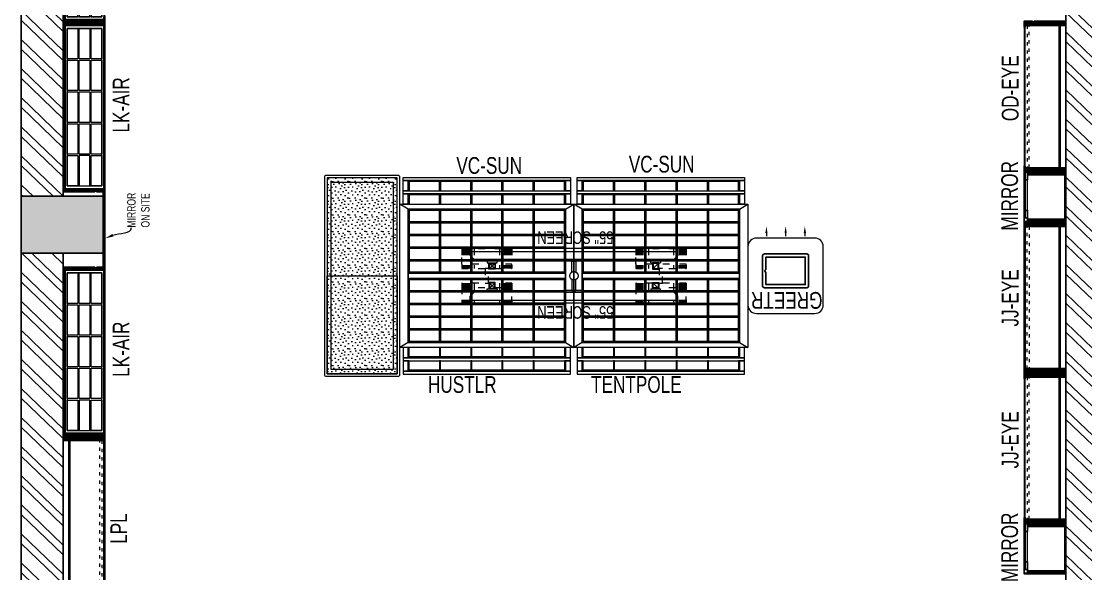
# Model space of a CAD drawing. Header units: feet. Extents: x 10026554 to 10036195, y -6281086 to -6268964.
# Drawn here: x 10026554 to 10032913, y -6277776 to -6274476 of the extents above; entities that cross this region are included whole.
import ezdxf
from ezdxf import colors
from ezdxf.entities.mleader import LeaderData, LeaderLine
from ezdxf.math import Vec2, Vec3

# ---------------------------------------------------------------- set-up
doc = ezdxf.new("R2010")
doc.units = ezdxf.units.FT
doc.header["$LTSCALE"] = 33
doc.header["$MEASUREMENT"] = 0
for name, pattern in [('ACAD_ISO03W100', [30, 12, -18]), ('DASHDOT2', [0.5, 0.25, -0.125, 0, -0.125]), ('HIDDEN2', [4.7625, 3.175, -1.5875])]:
    doc.linetypes.add(name, pattern=pattern)
doc.layers.add('A-WALL', color=1, linetype='Continuous')
doc.layers.add('column', color=10, linetype='Continuous')
for name, color, linetype, lineweight in [('A-WALL HATCH', 251, 'Continuous', 0), ('column hatch', 5, 'Continuous', 0), ('LENS-DIM', 252, 'Continuous', 5), ('LENS-HATCH', 251, 'Continuous', 5), ('LENS-PARTITION', 21, 'Continuous', 25), ('LENS-TEXT', 31, 'Continuous', 5), ('LENS_DIMENSION', 193, 'Continuous', 0), ('LENS_TEXT', 31, 'Continuous', 5), ('LK-EQPMT', 3, 'Continuous', 18), ('LK-FF&E FLOOR', 1, 'Continuous', 9), ('LK-FF&E WALL', 1, 'Continuous', 9), ('LK-IT', 3, 'Continuous', 18), ('LN-ELEVATION-1', 81, 'Continuous', 25), ('LN-ELEVATION-2', 103, 'Continuous', 20), ('LN-ELEVATION-3', 125, 'Continuous', 18), ('LN-ELEVATION-4', 145, 'Continuous', 13), ('LN-ELEVATION-5', 167, 'Continuous', 5), ('LN-HATCH', 251, 'Continuous', 0), ('PLANO-TXT', 252, 'Continuous', 5)]:
    doc.layers.add(name, color=color, linetype=linetype, lineweight=lineweight)
doc.styles.add('LK TXT', font='GILC____.TTF', dxfattribs={"height": 100})
doc.styles.get("Standard").update_dxf_attribs({"font": 'GILC____.TTF'})
pattern_1 = [(45, (4208834.247, 1706614.74), (-4.4901280605, 4.4901280605), [])]
pattern_2 = [(45, (4209134.247, 1706614.74), (-4.4901280605, 4.4901280605), [])]
pattern_3 = [(45, (7858558.917, 3503823.203), (-4.4901280605, 4.4901280605), [])]

# ---------------------------------------------------------------- blocks, each defined once
blk = doc.blocks.new('A$C87ab3381')
at = {"layer": 'A-WALL HATCH'}
h = blk.add_hatch(dxfattribs=at)
h.set_pattern_fill('ANSI32', color=256, scale=333, angle=0.97157)
h.set_pattern_definition([(45.971575, (-3885225.56, 5461308.43), (-89.7845112, 86.7900177), []), (45.971575, (-3885166.7, 5461309.43), (-89.7845112, 86.7900177), [])])
h.paths.add_polyline_path([(-3950, 0), (-3707, 0), (-3707, 260), (-3950, 260)])
h.paths.add_polyline_path([(-6897, 8175), (-6897, 8425), (-9712, 8425), (-9712, 8175)])
h.paths.add_polyline_path([(-3707, 8175), (-3707, 8425), (-6557, 8425), (-6557, 8175)])
h.paths.add_polyline_path([(-3367, 8425), (-3367, 8175), (-846, 8175), (-846, 8425)])
h.paths.add_polyline_path([(-566, 8425), (-566, 8175), (-260, 8175), (-260, 1040.5), (0, 1040.5), (0, 8425)])
h.paths.add_polyline_path([(-260, 140), (-566, 140), (-566, 0), (0, 0), (0, 440.5), (-260, 440.5)])
h.paths.add_polyline_path([(-3367, 260), (-3367, 0), (-846, 0), (-846, 310), (-966, 310), (-966, 260)])
h.paths.add_polyline_path([(-1631, 2024), (-1010, 2024), (-1010, 2184), (-1791, 2184), (-1791, 260), (-1631, 260)])
h.paths.add_polyline_path([(-9712, 2184), (-9712, 2024), (-3707, 2024), (-3707, 410), (-3547, 410), (-3547, 2184)])
at = {"layer": 'column hatch'}
h = blk.add_hatch(color=251, dxfattribs=at)
h.dxf.hatch_style = 1
h.paths.add_polyline_path([(-9982, -766), (-9712, -766), (-9712, -1216), (-9982, -1216)])
h.paths.add_polyline_path([(-9712, 2184), (-9982, 2184), (-9982, 1724), (-9712, 1724)])
h.paths.add_polyline_path([(-9982, 5725), (-9712, 5725), (-9712, 5025), (-9982, 5025)])
h.paths.add_polyline_path([(-9982, 8425), (-9712, 8425), (-9712, 7975), (-9982, 7975)])
h.paths.add_polyline_path([(-6897, 8425), (-6557, 8425), (-6557, 7935), (-6897, 7935)])
h.paths.add_polyline_path([(-3707, 8425), (-3367, 8425), (-3367, 7975), (-3707, 7975)])
h.paths.add_polyline_path([(-566, 8015), (-846, 8015), (-846, 8425), (-566, 8425)])
h.paths.add_polyline_path([(-846, 4470), (-566, 4470), (-566, 4050), (-846, 4050)])
h.paths.add_polyline_path([(-566, 0), (-846, 0), (-846, 410), (-566, 410)])
h.paths.add_polyline_path([(-3707, 410), (-3367, 410), (-3367, 0), (-3707, 0)])
at = {"layer": 'A-WALL'}
for points in [[(-6897, 8175), (-9712, 8175), (-9712, 8425), (-6897, 8425)], [(-3707, 8175), (-6557, 8175), (-6557, 8425), (-3707, 8425)], [(-9712, 2184), (-3547, 2184), (-3547, 410), (-3707, 410), (-3707, 2024), (-9712, 2024)]]:
    blk.add_lwpolyline(points, close=True, dxfattribs=at)
at = {"layer": 'column'}
blk.add_lwpolyline([(-6897, 8425), (-6557, 8425), (-6557, 7935), (-6897, 7935)], close=True, dxfattribs=at)
blk = doc.blocks.new('MIRROR')
at = {"layer": 'LN-HATCH', "ltscale": 0.5}
h = blk.add_hatch(dxfattribs=at)
h.set_pattern_fill('ANSI31', color=256, scale=2)
h.set_pattern_definition([(45, (4060433.7416, 1708720.787), (-4.4901280605, 4.4901280605), [])])
h.paths.add_polyline_path([(212.9, 101.3), (230.9, 101.3), (230.9, -127.7), (212.9, -127.7)])
h.paths.add_polyline_path([(230.9, 95.3), (494.9, 95.3), (494.9, 101.3), (230.9, 101.3)])
h.paths.add_polyline_path([(512.9, 101.3), (494.9, 101.3), (494.9, -127.7), (512.9, -127.7)])
at = {"layer": 'Defpoints'}
blk.add_lwpolyline([(512.9, 101.3), (212.9, 101.3), (212.9, -148.7), (512.9, -148.7)], close=True, dxfattribs=at)
at = {"layer": 'LN-ELEVATION-1'}
for points in [[(212.9, 101.3), (230.9, 101.3), (230.9, -127.7), (212.9, -127.7)], [(230.9, 95.3), (494.9, 95.3), (494.9, 101.3), (230.9, 101.3)], [(512.9, 101.3), (494.9, 101.3), (494.9, -127.7), (512.9, -127.7)], [(259.9, -141.7), (259.9, -127.7), (214.9, -127.7), (214.9, -148.7), (223.9, -148.7), (223.9, -147.2), (216.4, -147.2), (216.4, -141.7)], [(442.9, -141.7), (442.9, -127.7), (487.9, -127.7), (487.9, -148.7), (478.9, -148.7), (478.9, -147.2), (486.4, -147.2), (486.4, -141.7)], [(504.9, -148.7), (504.9, -147.2), (509.4, -147.2), (509.4, -129.2), (487.9, -129.2), (487.9, -127.7), (510.9, -127.7), (510.9, -148.7)]]:
    blk.add_lwpolyline(points, close=True, dxfattribs=at)
at = {"layer": 'LN-ELEVATION-2', "color": 4, "lineweight": 0}
blk.add_lwpolyline([(216.4, -141.7), (486.4, -141.7), (486.4, -147.2), (216.4, -147.2)], close=True, dxfattribs=at)
at = {"layer": 'LN-ELEVATION-2'}
blk.add_lwpolyline([(259.9, -141.7), (442.9, -141.7), (442.9, -127.7), (259.9, -127.7)], close=True, dxfattribs=at)
at = {"layer": 'LN-ELEVATION-4', "ltscale": 0.5}
blk.add_line((478.9, -148.7), (223.9, -148.7), dxfattribs=at)
blk = doc.blocks.new('JJ SH 900')
at = {"layer": 'LN-HATCH', "ltscale": 0.5}
h = blk.add_hatch(dxfattribs=at)
h.set_pattern_fill('ANSI31', color=256, scale=50)
h.paths.add_polyline_path([(-911.8, 0), (-911.8, -190), (-905.8, -190), (-905.8, -200), (-911.8, -200), (-911.8, -244), (-886.8, -244), (-886.8, 0)])
h = blk.add_hatch(dxfattribs=at)
h.set_pattern_fill('ANSI31', color=256, scale=2)
h.set_pattern_definition(pattern_1)
h.paths.add_polyline_path([(-11.8, 0), (-11.8, -190), (-17.8, -190), (-17.8, -200), (-11.8, -200), (-11.8, -244), (-36.8, -244), (-36.8, 0)])
h = blk.add_hatch(dxfattribs=at)
h.set_pattern_fill('ANSI31', color=256, scale=2)
h.set_pattern_definition(pattern_2)
h.paths.add_polyline_path([(-36.8, -40), (-886.8, -40), (-886.8, -34), (-36.8, -34)])
h = blk.add_hatch(dxfattribs=at)
h.set_pattern_fill('ANSI31', color=256, scale=2)
h.set_pattern_definition(pattern_2)
h.paths.add_polyline_path([(-876.8, -244), (-876.8, -250), (-911.8, -250), (-911.8, -244)])
h = blk.add_hatch(dxfattribs=at)
h.set_pattern_fill('ANSI31', color=256, scale=2)
h.set_pattern_definition(pattern_1)
h.paths.add_polyline_path([(-46.8, -244), (-46.8, -250), (-11.8, -250), (-11.8, -244)])
at = {"layer": 'LN-ELEVATION-1', "ltscale": 0.5}
for points in [[(-911.8, 0), (-911.8, -190), (-905.8, -190), (-905.8, -200), (-911.8, -200), (-911.8, -244), (-886.8, -244), (-886.8, 0)], [(-11.8, 0), (-11.8, -190), (-17.8, -190), (-17.8, -200), (-11.8, -200), (-11.8, -244), (-36.8, -244), (-36.8, 0)], [(-36.8, -40), (-886.8, -40), (-886.8, -34), (-36.8, -34)], [(-876.8, -244), (-876.8, -250), (-911.8, -250), (-911.8, -244)], [(-46.8, -244), (-46.8, -250), (-11.8, -250), (-11.8, -244)]]:
    blk.add_lwpolyline(points, close=True, dxfattribs=at)
at = {"layer": 'LN-ELEVATION-3', "ltscale": 0.5}
for p, q in [((-886.8, 0), (-36.8, 0)), ((-876.8, -244), (-46.8, -244)), ((-46.8, -250), (-876.8, -250))]:
    blk.add_line(p, q, dxfattribs=at)
at = {"layer": 'LN-ELEVATION-4', "linetype": 'ACAD_ISO03W100', "ltscale": 0.05}
blk.add_lwpolyline([(-886.8, -220), (-36.8, -220), (-36.8, -232), (-886.8, -232)], close=True, dxfattribs=at)
blk = doc.blocks.new('VC HD 1010')
at = {"layer": 'LN-HATCH', "ltscale": 0.5}
h = blk.add_hatch(dxfattribs=at)
h.set_pattern_fill('ANSI31', color=256, scale=2)
h.set_pattern_definition([(45, (3761554.586, 1795022.936), (-4.490128061, 4.490128061), [])])
h.paths.add_polyline_path([(-505.2, 24), (-505.2, -166), (-499.2, -166), (-499.2, -176), (-505.2, -176), (-505.2, -220), (-487.2, -220), (-487.2, 24)])
h = blk.add_hatch(dxfattribs=at)
h.set_pattern_fill('ANSI31', color=256, scale=2)
h.set_pattern_definition(pattern_3)
h.paths.add_polyline_path([(504.8, 24), (504.8, -166), (498.8, -166), (498.8, -176), (504.8, -176), (504.8, -220), (486.8, -220), (486.8, 24)])
h = blk.add_hatch(dxfattribs=at)
h.set_pattern_fill('ANSI31', color=256, scale=2)
h.set_pattern_definition([(45, (7858741.917, 3503823.203), (-4.4901280605, 4.4901280605), [])])
h.paths.add_polyline_path([(-470.2, -220), (-470.2, -226), (-505.2, -226), (-505.2, -220)])
h = blk.add_hatch(dxfattribs=at)
h.set_pattern_fill('ANSI31', color=256, scale=2)
h.set_pattern_definition(pattern_3)
h.paths.add_polyline_path([(476.8, -220), (476.8, -226), (511.8, -226), (511.8, -220)])
at = {"layer": 'LN-ELEVATION-1', "ltscale": 0.5}
for points in [[(-505.2, 24), (-505.2, -166), (-499.2, -166), (-499.2, -176), (-505.2, -176), (-505.2, -220), (-487.2, -220), (-487.2, 24)], [(486.8, 12), (-487.2, 12), (-487.2, 18), (486.8, 18)], [(504.8, 24), (504.8, -166), (498.8, -166), (498.8, -176), (504.8, -176), (504.8, -220), (486.8, -220), (486.8, 24)], [(-470.2, -220), (-470.2, -226), (-505.2, -226), (-505.2, -220)], [(469.8, -220), (469.8, -226), (504.8, -226), (504.8, -220)]]:
    blk.add_lwpolyline(points, close=True, dxfattribs=at)
at = {"layer": 'LN-ELEVATION-2', "ltscale": 0.5}
blk.add_lwpolyline([(470.2, 0), (-470.2, 0), (-470.2, -208), (470.2, -208)], close=True, dxfattribs=at)
at = {"layer": 'LN-ELEVATION-3', "ltscale": 0.5}
for p, q in [((-487.2, 24), (486.8, 24)), ((-470.2, -220), (469.8, -220)), ((469.8, -226), (-470.2, -226))]:
    blk.add_line(p, q, dxfattribs=at)
for points in [[(-470.2, 0), (-288.5, 0), (-288.5, -64), (-470.2, -64)], [(-280.5, 0), (-98.8, 0), (-98.8, -64), (-280.5, -64)], [(-90.8, 0), (90.8, 0), (90.8, -64), (-90.8, -64)], [(98.8, 0), (280.5, 0), (280.5, -64), (98.8, -64)], [(288.5, 0), (470.2, 0), (470.2, -64), (288.5, -64)], [(-470.2, -136), (-288.5, -136), (-288.5, -72), (-470.2, -72)], [(-280.5, -72), (-98.8, -72), (-98.8, -136), (-280.5, -136)], [(-90.8, -72), (90.8, -72), (90.8, -136), (-90.8, -136)], [(98.8, -72), (280.5, -72), (280.5, -136), (98.8, -136)], [(288.5, -72), (470.2, -72), (470.2, -136), (288.5, -136)], [(-470.2, -144), (-288.5, -144), (-288.5, -208), (-470.2, -208)], [(-280.5, -144), (-98.8, -144), (-98.8, -208), (-280.5, -208)], [(-90.8, -144), (90.8, -144), (90.8, -208), (-90.8, -208)], [(98.8, -144), (280.5, -144), (280.5, -208), (98.8, -208)], [(288.5, -144), (470.2, -144), (470.2, -208), (288.5, -208)]]:
    blk.add_lwpolyline(points, close=True, dxfattribs=at)
blk = doc.blocks.new('ffgd')
at = {"layer": 'LN-ELEVATION-4', "linetype": 'ACAD_ISO03W100', "ltscale": 0.1}
blk.add_lwpolyline([(0, 47.3), (0, -41.5), (-20, -41.5), (-20, 47.3)], close=True, dxfattribs=at)
at = {"layer": 'LN-ELEVATION-5', "linetype": 'ACAD_ISO03W100', "ltscale": 0.1}
for p, q in [((-159.9, 165.7), (-159.9, 47.3)), ((-159.7, 165.7), (-159.7, 47.3)), ((-159.4, 165.7), (-159.4, 47.3)), ((-159, 165.7), (-159, 47.3)), ((-158.5, 165.7), (-158.5, 47.3)), ((-157.9, 165.7), (-157.9, 47.3)), ((-157.1, 165.7), (-157.1, 47.3)), ((-156.1, 165.7), (-156.1, 47.3)), ((-154.1, 165.7), (-154.1, 47.3)), ((-151.1, 165.7), (-151.1, 47.3)), ((-146.1, 165.7), (-146.1, 47.3)), ((-141.1, 165.7), (-141.1, 47.3)), ((-135.1, 165.7), (-135.1, 47.3)), ((-128.1, 165.7), (-128.1, 47.3)), ((-120.1, 165.7), (-120.1, 47.3)), ((-111.1, 165.7), (-111.1, 47.3)), ((-102.1, 165.7), (-102.1, 47.3)), ((-85, 165.7), (-85, 47.3)), ((65, 165.7), (65, 47.3)), ((82.1, 165.7), (82.1, 47.3)), ((91.1, 165.7), (91.1, 47.3)), ((100.1, 165.7), (100.1, 47.3)), ((108.1, 165.7), (108.1, 47.3)), ((115.1, 165.7), (115.1, 47.3)), ((121.1, 165.7), (121.1, 47.3)), ((126.1, 165.7), (126.1, 47.3)), ((131.1, 165.7), (131.1, 47.3)), ((134.1, 165.7), (134.1, 47.3)), ((136.1, 165.7), (136.1, 47.3)), ((137.1, 165.7), (137.1, 47.3)), ((137.9, 165.7), (137.9, 47.3)), ((138.5, 165.7), (138.5, 47.3)), ((139, 165.7), (139, 47.3)), ((139.4, 165.7), (139.4, 47.3)), ((139.7, 165.7), (139.7, 47.3)), ((139.9, 165.7), (139.9, 47.3)), ((-159.9, -41.5), (-159.9, -159.9)), ((-159.7, -41.5), (-159.7, -159.9)), ((-159.4, -41.5), (-159.4, -159.9)), ((-159, -41.5), (-159, -159.9)), ((-158.5, -41.5), (-158.5, -159.9)), ((-157.9, -41.5), (-157.9, -159.9)), ((-157.1, -41.5), (-157.1, -159.9)), ((-156.1, -41.5), (-156.1, -159.9)), ((-154.1, -41.5), (-154.1, -159.9)), ((-151.1, -41.5), (-151.1, -159.9)), ((-146.1, -41.5), (-146.1, -159.9)), ((-141.1, -41.5), (-141.1, -159.9)), ((-135.1, -41.5), (-135.1, -159.9)), ((-128.1, -41.5), (-128.1, -159.9)), ((-120.1, -41.5), (-120.1, -159.9)), ((-111.1, -41.5), (-111.1, -159.9)), ((-102.1, -41.5), (-102.1, -159.9)), ((-85, -41.5), (-85, -159.9)), ((65, -41.5), (65, -159.9)), ((82.1, -41.5), (82.1, -159.9)), ((91.1, -41.5), (91.1, -159.9)), ((100.1, -41.5), (100.1, -159.9)), ((108.1, -41.5), (108.1, -159.9)), ((115.1, -41.5), (115.1, -159.9)), ((121.1, -41.5), (121.1, -159.9)), ((126.1, -41.5), (126.1, -159.9)), ((131.1, -41.5), (131.1, -159.9)), ((134.1, -41.5), (134.1, -159.9)), ((136.1, -41.5), (136.1, -159.9)), ((137.1, -41.5), (137.1, -159.9)), ((137.9, -41.5), (137.9, -159.9)), ((138.5, -41.5), (138.5, -159.9)), ((139, -41.5), (139, -159.9)), ((139.4, -41.5), (139.4, -159.9)), ((139.7, -41.5), (139.7, -159.9)), ((139.9, -41.5), (139.9, -159.9))]:
    blk.add_line(p, q, dxfattribs=at)
for points in [[(140, 73), (140, 165.7), (-160, 165.7), (-160, 73)], [(140, -67.1), (140, -159.9), (-160, -159.9), (-160, -67.1)]]:
    blk.add_lwpolyline(points, dxfattribs=at)
for points in [[(140, 73), (140, 47.3), (-160, 47.3), (-160, 73)], [(140, -41.5), (140, -67.1), (-160, -67.1), (-160, -41.5)]]:
    blk.add_lwpolyline(points, close=True, dxfattribs=at)
blk = doc.blocks.new('EURO 1040 x 1175')
at = {"layer": 'LN-ELEVATION-1'}
for points in [[(-470, -327.4), (470, -327.4), (470, 467.6), (-470, 467.6)], [(-470, 85.1), (470, 85.1), (470, 467.6), (-470, 467.6)], [(-283.2, 85.1), (-277.2, 85.1), (-277.2, 467.6), (-283.2, 467.6)], [(-96.4, 85.1), (-90.4, 85.1), (-90.4, 467.6), (-96.4, 467.6)], [(90.4, 85.1), (96.4, 85.1), (96.4, 467.6), (90.4, 467.6)], [(277.2, 85.1), (283.2, 85.1), (283.2, 467.6), (277.2, 467.6)], [(-470, 386.6), (-283.2, 386.6), (-283.2, 392.6), (-470, 392.6)], [(-277.2, 386.6), (-96.4, 386.6), (-96.4, 392.6), (-277.2, 392.6)], [(-90.4, 386.6), (90.4, 386.6), (90.4, 392.6), (-90.4, 392.6)], [(96.4, 386.6), (277.2, 386.6), (277.2, 392.6), (96.4, 392.6)], [(283.2, 386.6), (470, 386.6), (470, 392.6), (283.2, 392.6)], [(-470, 311.2), (-283.2, 311.2), (-283.2, 317.2), (-470, 317.2)], [(-277.2, 311.2), (-96.4, 311.2), (-96.4, 317.2), (-277.2, 317.2)], [(-90.4, 311.2), (90.4, 311.2), (90.4, 317.2), (-90.4, 317.2)], [(96.4, 311.2), (277.2, 311.2), (277.2, 317.2), (96.4, 317.2)], [(283.2, 311.2), (470, 311.2), (470, 317.2), (283.2, 317.2)], [(-470, 235.8), (-283.2, 235.8), (-283.2, 241.8), (-470, 241.8)], [(-277.2, 235.8), (-96.4, 235.8), (-96.4, 241.8), (-277.2, 241.8)], [(-90.4, 235.8), (90.4, 235.8), (90.4, 241.8), (-90.4, 241.8)], [(96.4, 235.8), (277.2, 235.8), (277.2, 241.8), (96.4, 241.8)], [(283.2, 235.8), (470, 235.8), (470, 241.8), (283.2, 241.8)], [(-470, 160.4), (-283.2, 160.4), (-283.2, 166.4), (-470, 166.4)], [(-277.2, 160.4), (-96.4, 160.4), (-96.4, 166.4), (-277.2, 166.4)], [(-90.4, 160.4), (90.4, 160.4), (90.4, 166.4), (-90.4, 166.4)], [(96.4, 160.4), (277.2, 160.4), (277.2, 166.4), (96.4, 166.4)], [(283.2, 160.4), (470, 160.4), (470, 166.4), (283.2, 166.4)], [(-470, 85.1), (470, 85.1), (470, 55.1), (-470, 55.1)], [(-470, 55.1), (470, 55.1), (470, -327.4), (-470, -327.4)], [(-283.2, 55.1), (-277.2, 55.1), (-277.2, -327.4), (-283.2, -327.4)], [(-96.4, 55.1), (-90.4, 55.1), (-90.4, -327.4), (-96.4, -327.4)], [(90.4, 55.1), (96.4, 55.1), (96.4, -327.4), (90.4, -327.4)], [(277.2, 55.1), (283.2, 55.1), (283.2, -327.4), (277.2, -327.4)], [(-470, -20.3), (-283.2, -20.3), (-283.2, -26.3), (-470, -26.3)], [(-277.2, -20.3), (-96.4, -20.3), (-96.4, -26.3), (-277.2, -26.3)], [(-90.4, -20.3), (90.4, -20.3), (90.4, -26.3), (-90.4, -26.3)], [(96.4, -20.3), (277.2, -20.3), (277.2, -26.3), (96.4, -26.3)], [(283.2, -20.3), (470, -20.3), (470, -26.3), (283.2, -26.3)], [(-470, -95.7), (-283.2, -95.7), (-283.2, -101.7), (-470, -101.7)], [(-277.2, -95.7), (-96.4, -95.7), (-96.4, -101.7), (-277.2, -101.7)], [(-90.4, -95.7), (90.4, -95.7), (90.4, -101.7), (-90.4, -101.7)], [(96.4, -95.7), (277.2, -95.7), (277.2, -101.7), (96.4, -101.7)], [(283.2, -95.7), (470, -95.7), (470, -101.7), (283.2, -101.7)], [(-470, -171.1), (-283.2, -171.1), (-283.2, -177.1), (-470, -177.1)], [(-277.2, -171.1), (-96.4, -171.1), (-96.4, -177.1), (-277.2, -177.1)], [(-90.4, -171.1), (90.4, -171.1), (90.4, -177.1), (-90.4, -177.1)], [(96.4, -171.1), (277.2, -171.1), (277.2, -177.1), (96.4, -177.1)], [(283.2, -171.1), (470, -171.1), (470, -177.1), (283.2, -177.1)], [(-470, -246.4), (-283.2, -246.4), (-283.2, -252.4), (-470, -252.4)], [(-277.2, -246.4), (-96.4, -246.4), (-96.4, -252.4), (-277.2, -252.4)], [(-90.4, -246.4), (90.4, -246.4), (90.4, -252.4), (-90.4, -252.4)], [(96.4, -246.4), (277.2, -246.4), (277.2, -252.4), (96.4, -252.4)], [(283.2, -246.4), (470, -246.4), (470, -252.4), (283.2, -252.4)]]:
    blk.add_lwpolyline(points, close=True, dxfattribs=at)
for points in [[(-283.2, 461.6), (-464, 461.6), (-464, 317.2)], [(-96.4, 461.6), (-277.2, 461.6)], [(90.4, 461.6), (-90.4, 461.6)], [(277.2, 461.6), (96.4, 461.6)], [(464, 317.2), (464, 461.6), (283.2, 461.6)], [(-464, 311.2), (-464, 241.8)], [(464, 241.8), (464, 311.2)], [(-464, 235.8), (-464, 166.4)], [(464, 166.4), (464, 235.8)], [(-464, 160.4), (-464, 91.1), (-283.2, 91.1)], [(283.2, 91.1), (464, 91.1), (464, 160.4)], [(-277.2, 91.1), (-96.4, 91.1)], [(-90.4, 91.1), (90.4, 91.1)], [(96.4, 91.1), (277.2, 91.1)], [(-464, -20.3), (-464, 49.1), (-283.2, 49.1)], [(-277.2, 49.1), (-96.4, 49.1)], [(-90.4, 49.1), (90.4, 49.1)], [(96.4, 49.1), (277.2, 49.1)], [(283.2, 49.1), (464, 49.1), (464, -20.3)], [(-464, -95.7), (-464, -26.3)], [(464, -26.3), (464, -95.7)], [(-464, -171.1), (-464, -101.7)], [(464, -101.7), (464, -171.1)], [(-283.2, -321.4), (-464, -321.4), (-464, -177.1)], [(464, -177.1), (464, -321.4), (283.2, -321.4)], [(-96.4, -321.4), (-277.2, -321.4)], [(90.4, -321.4), (-90.4, -321.4)], [(277.2, -321.4), (96.4, -321.4)]]:
    blk.add_lwpolyline(points, dxfattribs=at)
at = {"layer": 'LN-ELEVATION-2'}
blk.add_lwpolyline([(-520, -357.4), (520, -357.4), (520, 497.6), (-520, 497.6)], close=True, dxfattribs=at)
for points in [[(-470, 467.6), (-520, 497.6)], [(470, 467.6), (520, 497.6)], [(-470, -327.4), (-520, -357.4)], [(470, -327.4), (520, -357.4)]]:
    blk.add_lwpolyline(points, dxfattribs=at)
at = {"layer": 'LN-ELEVATION-3'}
for points in [[(-500, 559.6), (500, 559.6), (500, 577.6), (-500, 577.6)], [(-500, 497.6), (-470, 497.6), (-470, 559.6), (-500, 559.6)], [(470, 497.6), (500, 497.6), (500, 559.6), (470, 559.6)], [(-500, -357.4), (-470, -357.4), (-470, -419.4), (-500, -419.4)], [(470, -357.4), (500, -357.4), (500, -419.4), (470, -419.4)], [(-500, -419.4), (500, -419.4), (500, -437.4), (-500, -437.4)]]:
    blk.add_lwpolyline(points, close=True, dxfattribs=at)
at = {"layer": 'LN-ELEVATION-4'}
for points in [[(-500, 639.6), (500, 639.6), (500, 657.6), (-500, 657.6)], [(-500, 577.6), (-470, 577.6), (-470, 639.6), (-500, 639.6)], [(470, 577.6), (500, 577.6), (500, 639.6), (470, 639.6)], [(-470, 497.6), (-464, 497.6), (-464, 559.6), (-470, 559.6)], [(-464, 553.6), (-283.2, 553.6), (-283.2, 559.6), (-464, 559.6)], [(-283.2, 497.6), (-277.2, 497.6), (-277.2, 559.6), (-283.2, 559.6)], [(-277.2, 553.6), (-96.4, 553.6), (-96.4, 559.6), (-277.2, 559.6)], [(-96.4, 497.6), (-90.4, 497.6), (-90.4, 559.6), (-96.4, 559.6)], [(-90.4, 553.6), (90.4, 553.6), (90.4, 559.6), (-90.4, 559.6)], [(90.4, 497.6), (96.4, 497.6), (96.4, 559.6), (90.4, 559.6)], [(96.4, 553.6), (277.2, 553.6), (277.2, 559.6), (96.4, 559.6)], [(277.2, 497.6), (283.2, 497.6), (283.2, 559.6), (277.2, 559.6)], [(283.2, 553.6), (464, 553.6), (464, 559.6), (283.2, 559.6)], [(464, 497.6), (470, 497.6), (470, 559.6), (464, 559.6)], [(-470, -357.4), (-464, -357.4), (-464, -419.4), (-470, -419.4)], [(-283.2, -357.4), (-277.2, -357.4), (-277.2, -419.4), (-283.2, -419.4)], [(-96.4, -357.4), (-90.4, -357.4), (-90.4, -419.4), (-96.4, -419.4)], [(90.4, -357.4), (96.4, -357.4), (96.4, -419.4), (90.4, -419.4)], [(277.2, -357.4), (283.2, -357.4), (283.2, -419.4), (277.2, -419.4)], [(464, -357.4), (470, -357.4), (470, -419.4), (464, -419.4)], [(-500, -437.4), (-470, -437.4), (-470, -499.4), (-500, -499.4)], [(-464, -413.4), (-283.2, -413.4), (-283.2, -419.4), (-464, -419.4)], [(-277.2, -413.4), (-96.4, -413.4), (-96.4, -419.4), (-277.2, -419.4)], [(-90.4, -413.4), (90.4, -413.4), (90.4, -419.4), (-90.4, -419.4)], [(96.4, -413.4), (277.2, -413.4), (277.2, -419.4), (96.4, -419.4)], [(283.2, -413.4), (464, -413.4), (464, -419.4), (283.2, -419.4)], [(470, -437.4), (500, -437.4), (500, -499.4), (470, -499.4)], [(-500, -499.4), (500, -499.4), (500, -517.4), (-500, -517.4)]]:
    blk.add_lwpolyline(points, close=True, dxfattribs=at)
at = {"layer": 'LN-ELEVATION-5'}
for points in [[(-470, 577.6), (-464, 577.6), (-464, 639.6), (-470, 639.6)], [(-464, 633.6), (-283.2, 633.6), (-283.2, 639.6), (-464, 639.6)], [(-283.2, 577.6), (-277.2, 577.6), (-277.2, 639.6), (-283.2, 639.6)], [(-277.2, 633.6), (-96.4, 633.6), (-96.4, 639.6), (-277.2, 639.6)], [(-96.4, 577.6), (-90.4, 577.6), (-90.4, 639.6), (-96.4, 639.6)], [(-90.4, 633.6), (90.4, 633.6), (90.4, 639.6), (-90.4, 639.6)], [(90.4, 577.6), (96.4, 577.6), (96.4, 639.6), (90.4, 639.6)], [(96.4, 633.6), (277.2, 633.6), (277.2, 639.6), (96.4, 639.6)], [(277.2, 577.6), (283.2, 577.6), (283.2, 639.6), (277.2, 639.6)], [(283.2, 633.6), (464, 633.6), (464, 639.6), (283.2, 639.6)], [(464, 577.6), (470, 577.6), (470, 639.6), (464, 639.6)], [(-470, -437.4), (-464, -437.4), (-464, -499.4), (-470, -499.4)], [(-283.2, -437.4), (-277.2, -437.4), (-277.2, -499.4), (-283.2, -499.4)], [(-96.4, -437.4), (-90.4, -437.4), (-90.4, -499.4), (-96.4, -499.4)], [(90.4, -437.4), (96.4, -437.4), (96.4, -499.4), (90.4, -499.4)], [(277.2, -437.4), (283.2, -437.4), (283.2, -499.4), (277.2, -499.4)], [(464, -437.4), (470, -437.4), (470, -499.4), (464, -499.4)], [(-464, -493.4), (-283.2, -493.4), (-283.2, -499.4), (-464, -499.4)], [(-277.2, -493.4), (-96.4, -493.4), (-96.4, -499.4), (-277.2, -499.4)], [(-90.4, -493.4), (90.4, -493.4), (90.4, -499.4), (-90.4, -499.4)], [(96.4, -493.4), (277.2, -493.4), (277.2, -499.4), (96.4, -499.4)], [(283.2, -493.4), (464, -493.4), (464, -499.4), (283.2, -499.4)]]:
    blk.add_lwpolyline(points, close=True, dxfattribs=at)
at = {"layer": 'LENS-DIM'}
blk.add_blockref('ffgd', (10, 67.1), dxfattribs=at)
blk = doc.blocks.new('GREETR 450x450')
at = {"layer": 'LN-ELEVATION-1', "linetype": 'ByBlock', "lineweight": -2}
for p, q in [((481.3, 339.7), (461, 339.7)), ((481.3, 225), (461, 225)), ((481.3, 110.3), (461, 110.3))]:
    blk.add_line(p, q, dxfattribs=at)
at = {"layer": 'LN-ELEVATION-1'}
for points in [[(355.5, 98.3), (355.5, 352.3, 0.414214), (345.5, 362.3), (163.5, 362.3, 0.414214), (153.5, 352.3), (153.5, 98.3, 0.414214), (163.5, 88.3), (345.5, 88.3, 0.414214)], [(264, 342.8), (336.5, 342.8), (336.5, 107.8), (172.5, 107.8), (172.5, 342.8), (245, 342.8, 0.327538), (246.9, 344.2, -0.733799), (262.1, 344.2, 0.327538)]]:
    blk.add_lwpolyline(points, format="xyb", close=True, dxfattribs=at)
at = {"layer": 'LN-ELEVATION-1', "linetype": 'ByBlock', "lineweight": -2}
for points in [[(481.3, 346.4), (481.3, 333.1), (521.3, 339.7)], [(481.3, 231.7), (481.3, 218.3), (521.3, 225)], [(481.3, 116.9), (481.3, 103.6), (521.3, 110.3)]]:
    blk.add_solid(points, dxfattribs=at)
at = {"layer": 'LN-ELEVATION-2'}
blk.add_lwpolyline([(50, 0), (400, 0, 0.414214), (450, 50), (450, 400, 0.414214), (400, 450), (50, 450, 0.414214), (0, 400), (0, 50, 0.414214)], format="xyb", close=True, dxfattribs=at)
at = {"layer": 'LENS-TEXT', "color": 0, "linetype": 'Continuous', "ltscale": 3, "insert": (78.9, 218.7), "char_height": 100, "attachment_point": 5, "rotation": 90, "style": 'LK TXT'}
blk.add_mtext_dynamic_manual_height_columns('GREETR', width=353.056, gutter_width=0.5, heights=[0], dxfattribs=at)
blk = doc.blocks.new('55INCH')
at = {"layer": 'LK-EQPMT', "ltscale": 12}
for p, q in [((2111558.8, 1135690.5), (2111583.2, 1135690.5)), ((2111583.2, 1135690.5), (2111607.7, 1135666)), ((2111607.7, 1134473.9), (2111607.7, 1135666)), ((2111607.7, 1135587.9), (2111627.2, 1135587.9)), ((2111627.2, 1135587.9), (2111627.2, 1135529.3)), ((2111627.2, 1135529.3), (2111607.7, 1135529.3)), ((2111627.2, 1134610.6), (2111607.7, 1134610.6)), ((2111627.2, 1134610.6), (2111627.2, 1134552)), ((2111607.7, 1134552), (2111627.2, 1134552)), ((2111558.8, 1134449.5), (2111583.2, 1134449.5)), ((2111583.2, 1134449.5), (2111607.7, 1134473.9))]:
    blk.add_line(p, q, dxfattribs=at)
at = {"layer": 'LK-EQPMT'}
for p, q in [((2111661.6, 1135543.3), (2111631, 1135573.9)), ((2111661.6, 1135573.9), (2111631, 1135543.3)), ((2111661.6, 1134597.1), (2111631, 1134566.5))]:
    blk.add_line(p, q, dxfattribs=at)
at = {"layer": 'LK-EQPMT', "ltscale": 12}
blk.add_lwpolyline([(2111542.6, 1135690.5), (2111558.8, 1135690.5), (2111558.8, 1134449.5), (2111542.6, 1134449.5)], close=True, dxfattribs=at)
at = {"layer": 'LK-EQPMT'}
for points in [[(2111627.2, 1135577.7), (2111627.2, 1135539.5), (2111665.4, 1135539.5), (2111665.4, 1135577.7)], [(2111631, 1135573.9), (2111631, 1135543.3), (2111661.6, 1135543.3), (2111661.6, 1135573.9)], [(2111627.2, 1134562.7), (2111627.2, 1134600.9), (2111665.4, 1134600.9), (2111665.4, 1134562.7)], [(2111631, 1134566.5), (2111631, 1134597.1), (2111661.6, 1134597.1), (2111661.6, 1134566.5)]]:
    blk.add_lwpolyline(points, close=True, dxfattribs=at)
blk = doc.blocks.new('JJ SH 1200')
at = {"layer": 'LN-HATCH', "ltscale": 0.5}
h = blk.add_hatch(dxfattribs=at)
h.set_pattern_fill('ANSI31', color=256, scale=2)
h.set_pattern_definition([(45, (4097187.331, 1708800.267), (-4.4901280605, 4.4901280605), [])])
h.paths.add_polyline_path([(792.1, 220), (792.1, 30), (786.1, 30), (786.1, 20), (792.1, 20), (792.1, -24), (767.1, -24), (767.1, 220)])
h.paths.add_polyline_path([(-382.9, 180), (767.1, 180), (767.1, 186), (-382.9, 186)])
h.paths.add_polyline_path([(757.1, -24), (757.1, -30), (792.1, -30), (792.1, -24)])
h.paths.add_polyline_path([(-407.9, 220), (-407.9, 30), (-401.9, 30), (-401.9, 20), (-407.9, 20), (-407.9, -24), (-382.9, -24), (-382.9, 220)])
h.paths.add_polyline_path([(-372.9, -24), (-372.9, -30), (-407.9, -30), (-407.9, -24)])
at = {"layer": 'LN-ELEVATION-1', "ltscale": 0.5}
for points in [[(-407.9, 220), (-407.9, 30), (-401.9, 30), (-401.9, 20), (-407.9, 20), (-407.9, -24), (-382.9, -24), (-382.9, 220)], [(792.1, 220), (792.1, 30), (786.1, 30), (786.1, 20), (792.1, 20), (792.1, -24), (767.1, -24), (767.1, 220)], [(-382.9, 180), (767.1, 180), (767.1, 186), (-382.9, 186)], [(-372.9, -24), (-372.9, -30), (-407.9, -30), (-407.9, -24)], [(757.1, -24), (757.1, -30), (792.1, -30), (792.1, -24)]]:
    blk.add_lwpolyline(points, close=True, dxfattribs=at)
at = {"layer": 'LN-ELEVATION-3', "ltscale": 0.5}
for p, q in [((767.1, 220), (-382.9, 220)), ((757.1, -24), (-372.9, -24)), ((-372.9, -30), (757.1, -30))]:
    blk.add_line(p, q, dxfattribs=at)
at = {"layer": 'LN-ELEVATION-4', "linetype": 'ACAD_ISO03W100', "ltscale": 0.05}
blk.add_lwpolyline([(767.1, 0), (-382.9, 0), (-382.9, -12), (767.1, -12)], close=True, dxfattribs=at)
blk = doc.blocks.new('2 seater bench')
at = {"layer": 'LENS-HATCH', "lineweight": 0}
h = blk.add_hatch(dxfattribs=at)
h.set_pattern_fill('STIP1', color=177, scale=100, angle=270, pattern_type=2)
h.set_pattern_definition([(270, (6617251.08, -170421.61), (100, -2e-13), [0, -100]), (270, (6617235.08, -170433.61), (100, -2e-13), [0, -100]), (270, (6617211.08, -170428.61), (100, -2e-13), [0, -100]), (270, (6617188.08, -170463.61), (100, -2e-13), [0, -100]), (270, (6617224.08, -170460.61), (100, -2e-13), [0, -100]), (270, (6617248.08, -170487.61), (100, -2e-13), [0, -100]), (270, (6617255.08, -170452.61), (100, -2e-13), [0, -100]), (270, (6617214.08, -170494.61), (100, -2e-13), [0, -100]), (270, (6617182.08, -170489.61), (100, -2e-13), [0, -100]), (270, (6617167.08, -170415.61), (100, -2e-13), [0, -100]), (270, (6617187.08, -170433.61), (100, -2e-13), [0, -100]), (270, (6617168.08, -170447.61), (100, -2e-13), [0, -100]), (270, (6617232.08, -170508.61), (100, -2e-13), [0, -100]), (270, (6617207.08, -170476.61), (100, -2e-13), [0, -100]), (270, (6617240.08, -170468.61), (100, -2e-13), [0, -100]), (270, (6617231.08, -170485.61), (100, -2e-13), [0, -100]), (270, (6617204.08, -170449.61), (100, -2e-13), [0, -100]), (270, (6617258.08, -170477.61), (100, -2e-13), [0, -100]), (270, (6617199.08, -170508.61), (100, -2e-13), [0, -100]), (270, (6617169.08, -170505.61), (100, -2e-13), [0, -100])])
h.paths.add_polyline_path([(585, 210), (0, 210), (0, -210), (585, -210)])
h.paths.add_polyline_path([(0, 245), (0, -210)])
h.paths.add_polyline_path([(-585, 210), (0, 210), (0, -210), (-585, -210)])
at = {"layer": 'LN-ELEVATION-2', "ltscale": 0.5}
for points in [[(-585, 210), (0, 210), (0, -210), (-585, -210)], [(585, 210), (0, 210), (0, -210), (585, -210)]]:
    blk.add_lwpolyline(points, close=True, dxfattribs=at)
at = {"layer": 'LN-ELEVATION-5', "ltscale": 0.5}
blk.add_lwpolyline([(590, 225), (-590, 225, 0.414214), (-600, 215), (-600, -215, 0.414214), (-590, -225), (590, -225, 0.414214), (600, -215), (600, 215, 0.414214)], format="xyb", close=True, dxfattribs=at)
blk.add_lwpolyline([(585, 210), (-585, 210), (-585, -210), (585, -210)], close=True, dxfattribs=at)
at = {"layer": 'LN-ELEVATION-5', "linetype": 'HIDDEN2', "ltscale": 11}
blk.add_lwpolyline([(-560, 185), (560, 185), (560, -185), (-560, -185)], close=True, dxfattribs=at)

msp = doc.modelspace()

# ---------------------------------------------------------------- linework, layer by layer
at = {"layer": 'LENS-PARTITION'}
msp.add_lwpolyline([(10027053.9, -6275494.4), (10027053.9, -6275945.4), (10027043.9, -6275945.4), (10027043.9, -6275494.4)], close=True, dxfattribs=at)
at = {"layer": 'LK-IT', "color": 1, "linetype": 'DASHDOT2', "ltscale": 3}
msp.add_line((10029855.4, -6275752.4), (10029855.4, -6276241.4), dxfattribs=at)
at = {"layer": 'LK-IT'}
for points in [[(10029805.4, -6275899.5), (10029905.4, -6275899.5), (10029905.4, -6275909.5), (10029805.4, -6275909.5)], [(10029805.4, -6276094.3), (10029905.4, -6276094.3), (10029905.4, -6276084.3), (10029805.4, -6276084.3)]]:
    msp.add_lwpolyline(points, close=True, dxfattribs=at)
for points in [[(10029842.9, -6275975.2), (10029842.9, -6275909.5), (10029867.9, -6275909.5), (10029867.9, -6275975.2, 0.267949), (10029842.9, -6275975.2, -1)], [(10029842.9, -6276018.6), (10029842.9, -6276084.3), (10029867.9, -6276084.3), (10029867.9, -6276018.6, -0.267949), (10029842.9, -6276018.6, 1)]]:
    msp.add_lwpolyline(points, format="xyb", dxfattribs=at)
at = {"layer": 'LK-IT', "color": 1}
msp.add_circle((10029855.4, -6275996.9), 25, dxfattribs=at)

# ---------------------------------------------------------------- block references
at = {"layer": 'LENS_DIMENSION', "rotation": 90}
msp.add_blockref('A$C87ab3381', (10034978.9, -6268964.4), dxfattribs=at)
at = {"layer": 'LK-FF&E FLOOR', "rotation": 90}
for name, p in [('2 seater bench', (10028590.4, -6275996.9)), ('GREETR 450x450', (10031345.4, -6276221.9))]:
    msp.add_blockref(name, p, dxfattribs=at)
at = {"layer": 'LK-FF&E FLOOR', "xscale": -1}
for p in [(10029335.4, -6276067), (10030375.4, -6276067)]:
    msp.add_blockref('EURO 1040 x 1175', p, dxfattribs=at)
at = {"layer": 'LK-FF&E WALL', "xscale": -1}
for name, p, rotation in [('VC HD 1010', (10026827.9, -6273979.5), 90), ('JJ SH 900', (10032794.9, -6274464.6), 270), ('JJ SH 900', (10032794.9, -6276564.6), 270), ('JJ SH 1200', (10027023.9, -6277363.3), 90)]:
    msp.add_blockref(name, p, dxfattribs=dict(at, rotation=rotation))
at = {"layer": 'LK-FF&E WALL'}
for name, p, rotation in [('VC HD 1010', (10026827.9, -6274989.2), 90), ('MIRROR', (10032693.6, -6275163.4), 269.9999999999999), ('JJ SH 900', (10032794.9, -6276588.2), 269.9999999999999), ('VC HD 1010', (10026827.9, -6276450.2), 90), ('MIRROR', (10032693.6, -6277263.4), 269.9999999999999)]:
    msp.add_blockref(name, p, dxfattribs=dict(at, rotation=rotation))
at = {"layer": 'LK-IT', "xscale": -1, "rotation": 90}
msp.add_blockref('55INCH', (11164925.4, -4164291.8), dxfattribs=at)
at = {"layer": 'LK-IT', "rotation": 90}
msp.add_blockref('55INCH', (11164925.4, -8387702), dxfattribs=at)

# ---------------------------------------------------------------- texts
at = {"layer": 'LENS-TEXT', "color": 0, "linetype": 'Continuous', "ltscale": 3, "char_height": 75, "width": 783.964, "attachment_point": 5, "rotation": 180, "style": 'LK TXT'}
for insert in [(10029863.9, -6275768.1), (10029863.9, -6276215.1)]:
    msp.add_mtext('\\pt225;55" SCREEN', dxfattribs=dict(at, insert=insert))
at = {"layer": 'LENS_TEXT', "linetype": 'Continuous', "ltscale": 3, "char_height": 100, "width": 324.474, "attachment_point": 5, "rotation": 90, "style": 'LK TXT'}
for insert in [(10032459.2, -6275519, -23744), (10032459.2, -6277619, -23744)]:
    msp.add_mtext('{\\C7;MIRROR}', dxfattribs=dict(at, insert=insert))
at = {"layer": 'PLANO-TXT', "linetype": 'Continuous', "ltscale": 3, "char_height": 100, "width": 149.547, "attachment_point": 5, "rotation": 90, "style": 'LK TXT'}
for s, insert in [('OD-EYE', (10032462.5, -6274876.7, -23744)), ('LK-AIR', (10027150.3, -6274975.6, -23744)), ('JJ-EYE', (10032462.5, -6276128.8, -23744)), ('LK-AIR', (10027150.3, -6276435.3, -23744)), ('JJ-EYE', (10032462.5, -6276976.7, -23744)), ('LPL', (10027136.4, -6277506.7, -23744))]:
    msp.add_mtext(s, dxfattribs=dict(at, insert=insert))
at = {"layer": 'PLANO-TXT', "linetype": 'Continuous', "ltscale": 3, "char_height": 100, "width": 149.547, "attachment_point": 5, "style": 'LK TXT'}
for s, insert in [('VC-SUN', (10029349.6, -6275338.5, -23744)), ('VC-SUN', (10030379.8, -6275330.6, -23744)), ('HUSTLR', (10029188.6, -6276646.7, -23744)), ('TENTPOLE', (10030228.6, -6276646.7, -23744))]:
    msp.add_mtext(s, dxfattribs=dict(at, insert=insert))

# ---------------------------------------------------------------- leaders
at = {"layer": 'LENS-TEXT', "color": 7}
ml = msp.add_multileader_mtext('Standard', dxfattribs=at)
ml.set_content('\\pxqj,t3;{\\C0;MIRROR ON SITE}', color=1)
ml.set_leader_properties(color=256, linetype='ByLayer', lineweight=-1)
ml.build(insert=Vec2(0, 0))
ml.multileader.update_dxf_attribs({"leader_type": 2, "dogleg_length": 0.36, "arrow_head_size": 50})
ctx = ml.context
ctx.base_point, ctx.char_height, ctx.arrow_head_size, ctx.landing_gap_size, ctx.plane_origin, ctx.plane_x_axis, ctx.plane_y_axis = Vec3(10027212.1, -6275708.6, -23744), 50, 50, 0.09, Vec3(10026749.5, -6274869.5, -23744), Vec3(0, 1), Vec3(-1, 0)
notes = []
notes.append((ctx, [(1, (1, 1, 0), (10027212.1, -6275708.9, -23744), (0, 1), 0.36, [(0, [(10027054.7, -6275773.3, -23744)], 0, [])])]))
ctx.mtext.insert, ctx.mtext.text_direction, ctx.mtext.rotation, ctx.mtext.width, ctx.mtext.flow_direction = Vec3(10027186.8, -6275708.5, -23744), Vec3(0, 1), 1.570796, 237.261, 5
for ctx, leaders in notes:
    for number, flags, end, landing, length, lines in leaders:
        leader = LeaderData()
        leader.index, (leader.has_last_leader_line, leader.has_dogleg_vector, leader.attachment_direction) = number, flags
        leader.last_leader_point, leader.dogleg_vector, leader.dogleg_length = Vec3(end), Vec3(landing), length
        for number, points, colour, breaks in lines:
            line = LeaderLine()
            line.index, line.vertices, line.color, line.breaks = number, Vec3.list(points), colors.encode_raw_color(colour), breaks
            leader.lines.append(line)
        ctx.leaders.append(leader)

doc.saveas('drawing.dxf')
